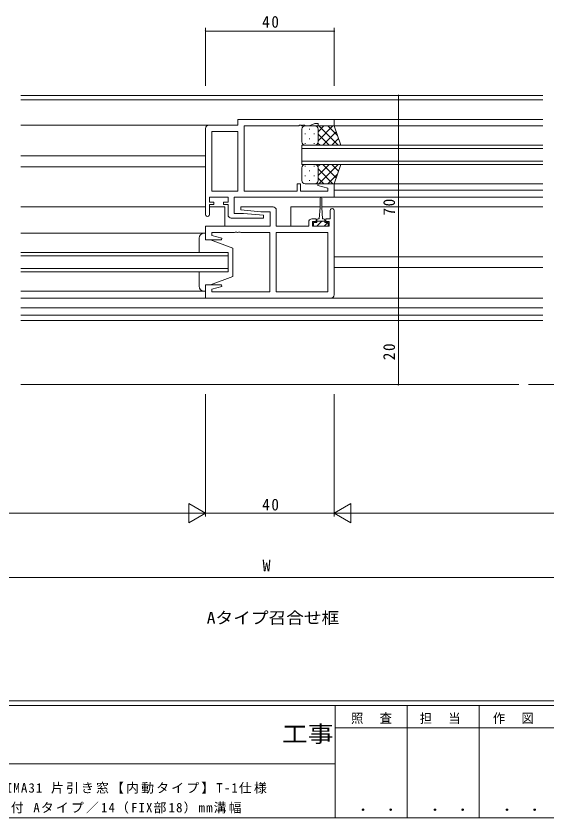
# Model space of a CAD drawing. Units: millimetres on the paper. Extents: x -420 to 373, y -297 to 267.
# Drawn here: x -1.8 to 163.4, y -297 to -47.5 of the extents above; entities that cross this region are included whole.
import ezdxf
from ezdxf.enums import TextEntityAlignment as Align

# ---------------------------------------------------------------- set-up
doc = ezdxf.new("R2010")
doc.units = ezdxf.units.MM
for name, color, linetype, lineweight in [('0-1_YKK_ZWAK', 7, 'Continuous', 9), ('0-3_YKK_12', 2, 'Continuous', 9), ('0-4_YKK_D', 6, 'Continuous', 9), ('0-6_YKK_13', 4, 'Continuous', 9), ('0-7_YKK_11', 7, 'Continuous', 9)]:
    doc.layers.add(name, color=color, linetype=linetype, lineweight=lineweight)
doc.layers.add('0-2_USER1', color=3, linetype='Continuous')
doc.styles.add('ＭＳ ゴシック', font='')
doc.styles.get('ＭＳ ゴシック').set_extended_font_data('MS Gothic')

msp = doc.modelspace()

# ---------------------------------------------------------------- linework, layer by layer
at = {"layer": '0-1_YKK_ZWAK'}
for p, q in [((352.3, -260.6), (-417.7, -260.6)), ((314.5, -262), (-417.7, -262)), ((97.5, -262), (97.5, -297)), ((119.9, -262), (119.9, -297)), ((142.3, -262), (142.3, -297)), ((165.684, -268.999), (97.5, -268.999)), ((-31.3, -280.199), (97.5, -280.199)), ((-417.7, -297), (314.5, -297))]:
    msp.add_line(p, q, dxfattribs=at)
at = {"layer": '0-3_YKK_12'}
for p, q in [((162.183, -72.198), (-0.317, -72.198)), ((-0.317, -73.598), (162.183, -73.598)), ((162.183, -79.698), (97.183, -79.699)), ((58.183, -81.498), (-0.317, -81.498)), ((162.183, -81.698), (97.183, -81.698)), ((87.183, -87.698), (87.183, -93.698)), ((162.183, -87.698), (87.183, -87.698)), ((87.183, -88.698), (162.183, -88.698)), ((57.183, -90.998), (-0.317, -90.998)), ((57.183, -94.398), (-0.317, -94.398)), ((162.183, -92.698), (87.183, -92.698)), ((87.183, -93.698), (162.183, -93.698)), ((162.183, -99.698), (96.807, -99.698)), ((162.183, -101.698), (97.183, -101.697)), ((162.183, -103.898), (66.404, -103.898)), ((57.183, -106.898), (-0.317, -106.898)), ((63.183, -106.898), (58.383, -106.898)), ((63.183, -106.898), (63.183, -112.791)), ((83.683, -106.898), (83.683, -112.791)), ((92.833, -106.898), (83.683, -106.898)), ((162.183, -106.898), (93.319, -106.898)), ((57.183, -115.098), (-0.317, -115.098)), ((64.183, -121.098), (-0.317, -121.098)), ((-0.317, -122.098), (64.183, -122.098)), ((64.183, -127.098), (64.183, -121.098)), ((162.183, -122.398), (97.183, -122.398)), ((64.183, -126.098), (-0.317, -126.098)), ((-0.317, -127.098), (64.183, -127.098)), ((162.183, -125.798), (97.183, -125.798)), ((57.183, -133.098), (-0.317, -133.098)), ((57.183, -135.298), (-0.317, -135.298)), ((96.183, -135.298), (162.183, -135.298)), ((162.183, -138.298), (-0.317, -138.298)), ((162.183, -140.568), (-0.317, -140.568)), ((162.183, -142.198), (-0.317, -142.198)), ((-0.317, -162.198), (154.683, -162.198)), ((262.183, -162.198), (157.683, -162.198))]:
    msp.add_line(p, q, dxfattribs=at)
at = {"layer": '0-4_YKK_D'}
for p, q in [((57.183, -69.198), (57.183, -51.198)), ((57.183, -52.198), (97.183, -52.198)), ((97.183, -69.198), (97.183, -51.198)), ((100.183, -72.198), (118.183, -72.198)), ((117.183, -72.198), (117.183, -142.198)), ((100.183, -142.198), (118.183, -142.198)), ((100.183, -142.198), (118.183, -142.198)), ((117.183, -142.198), (117.183, -162.198)), ((100.183, -162.198), (118.183, -162.198)), ((57.183, -165.198), (57.183, -203.198)), ((57.183, -165.198), (57.183, -203.198)), ((97.183, -165.198), (97.183, -203.198)), ((97.183, -165.198), (97.183, -203.198)), ((57.183, -202.198), (51.987, -199.198)), ((51.987, -199.198), (51.987, -205.198)), ((97.183, -202.198), (102.38, -199.198)), ((102.38, -205.198), (102.38, -199.198)), ((-86.817, -202.198), (51.183, -202.198)), ((57.183, -202.198), (46.791, -202.198)), ((57.183, -202.198), (51.987, -205.198)), ((57.183, -202.198), (97.183, -202.198)), ((97.183, -202.198), (102.38, -205.198)), ((97.183, -202.198), (107.576, -202.198)), ((103.183, -202.198), (241.183, -202.198)), ((240.183, -222.198), (-85.817, -222.198))]:
    msp.add_line(p, q, dxfattribs=at)
for centre, start, end in [((57.183, -52.198), 0, 180), ((57.183, -52.198), 180, 0), ((97.183, -52.198), 0, 180), ((97.183, -52.198), 180, 0), ((117.183, -72.198), 90, 270), ((117.183, -72.198), 270, 90), ((117.183, -142.198), 90, 270), ((117.183, -142.198), 90, 270), ((117.183, -142.198), 270, 90), ((117.183, -142.198), 270, 90), ((117.183, -162.198), 90, 270), ((117.183, -162.198), 270, 90)]:
    msp.add_arc(centre, 0.106, start, end, dxfattribs=at)
at = {"layer": '0-6_YKK_13'}
for p, q in [((88.187, -81.7), (91.187, -81.7)), ((97.187, -81.7), (91.187, -81.7)), ((92.187, -83.492), (93.979, -81.7)), ((92.187, -86.321), (96.807, -81.7)), ((92.455, -81.7), (98.455, -87.7)), ((95.284, -81.7), (98.244, -84.661)), ((99.33, -87.7), (97.187, -81.7)), ((87.187, -86.7), (87.187, -82.7)), ((88.135, -84.035), (88.135, -84.235)), ((89.55, -82.62), (89.55, -82.82)), ((90.965, -84.035), (90.965, -84.235)), ((92.187, -82.7), (92.187, -86.3)), ((92.187, -83.1), (92.187, -86.7)), ((92.187, -84.26), (95.627, -87.7)), ((93.636, -87.7), (97.831, -83.504)), ((88.135, -87.065), (88.135, -87.265)), ((89.55, -85.65), (89.55, -85.85)), ((90.965, -87.065), (90.965, -87.265)), ((92.13, -87.032), (92.798, -87.7)), ((96.464, -87.7), (98.576, -85.588)), ((91.187, -87.7), (88.187, -87.7)), ((90.965, -87.7), (99.33, -87.7)), ((87.187, -94.698), (87.187, -98.698)), ((88.135, -94.333), (88.135, -94.133)), ((91.187, -93.698), (88.187, -93.698)), ((90.965, -93.698), (99.33, -93.698)), ((90.965, -94.333), (90.965, -94.133)), ((92.13, -94.366), (92.798, -93.698)), ((92.187, -97.138), (95.627, -93.698)), ((92.187, -98.298), (92.187, -94.698)), ((92.455, -99.698), (98.455, -93.698)), ((93.636, -93.698), (97.831, -97.894)), ((96.464, -93.698), (98.576, -95.81)), ((99.33, -93.698), (97.187, -99.698)), ((88.135, -97.363), (88.135, -97.163)), ((89.55, -95.748), (89.55, -95.548)), ((90.965, -97.363), (90.965, -97.163)), ((92.187, -95.078), (96.807, -99.698)), ((92.187, -98.698), (92.187, -95.098)), ((95.284, -99.698), (98.244, -96.738)), ((88.187, -99.698), (91.187, -99.698)), ((89.55, -98.778), (89.55, -98.578)), ((97.187, -99.698), (91.187, -99.698)), ((92.187, -97.907), (93.979, -99.698)), ((92.833, -107.098), (92.833, -104.148)), ((93.333, -104.148), (93.333, -107.098)), ((92.833, -107.098), (92.583, -110.598)), ((93.333, -107.098), (93.583, -110.598)), ((91.833, -110.998), (91.833, -111.798)), ((91.833, -111.298), (94.333, -111.298)), ((93.083, -111.663), (91.848, -112.898)), ((92.583, -110.598), (92.233, -110.598)), ((93.448, -111.298), (93.083, -111.663)), ((93.933, -110.598), (93.583, -110.598)), ((95.193, -111.798), (94.093, -112.898)), ((94.333, -111.798), (94.333, -110.998)), ((55.183, -121.098), (55.183, -116.598)), ((56.683, -115.098), (57.183, -115.098)), ((57.183, -115.098), (57.183, -117.098)), ((57.183, -117.098), (58.683, -117.098)), ((58.683, -117.098), (65.683, -119.698)), ((65.683, -119.698), (65.683, -128.498)), ((55.183, -131.598), (55.183, -127.098)), ((58.683, -131.098), (65.683, -128.498)), ((57.183, -131.098), (57.183, -133.098)), ((58.683, -131.098), (57.183, -131.098)), ((57.183, -133.098), (56.683, -133.098)), ((97.183, -135.298), (97.483, -135.298))]:
    msp.add_line(p, q, dxfattribs=at)
msp.add_lwpolyline([(94.333, -111.798), (95.383, -111.798), (95.383, -112.898), (90.783, -112.898), (90.783, -111.798), (91.833, -111.798)], dxfattribs=at)
for centre, radius, start, end in [((88.187, -82.7), 1, 90, 180), ((91.187, -82.7), 1, 0, 90), ((91.187, -82.7), 1, 0, 90), ((88.187, -86.7), 1, 180, 270), ((91.187, -86.7), 1, 270, 0), ((91.187, -86.7), 1, 270, 0), ((88.187, -94.698), 1, 90, 180), ((91.187, -94.698), 1, 0, 90), ((91.187, -94.698), 1, 0, 90), ((88.187, -98.698), 1, 180, 270), ((91.187, -98.698), 1, 270, 0), ((91.187, -98.698), 1, 270, 0), ((93.083, -104.148), 0.25, 0, 180), ((92.233, -110.998), 0.4, 90, 180), ((93.933, -110.998), 0.4, 0, 90), ((56.683, -116.598), 1.5, 90, 180), ((56.683, -131.598), 1.5, 180, 270)]:
    msp.add_arc(centre, radius, start, end, dxfattribs=at)
at = {"layer": '0-7_YKK_11'}
for p, q in [((57.183, -109.298), (57.183, -82.498)), ((67.183, -101.968), (67.183, -83.428)), ((97.183, -107.998), (97.183, -134.298)), ((79.183, -133.368), (79.183, -114.828))]:
    msp.add_line(p, q, dxfattribs=at)
for points in [[(58.183, -81.498), (67.183, -81.498), (67.183, -79.698), (97.183, -79.698), (97.183, -81.698), (92.183, -81.698), (92.183, -80.998), (91.183, -80.998), (89.453, -81.628), (88.142, -81.628), (87.958, -81.508), (87.408, -81.508), (87.225, -81.628), (87.142, -81.628), (86.958, -81.508), (86.408, -81.508), (86.225, -81.628), (69.183, -81.628), (69.183, -101.968), (85.683, -101.968), (85.683, -99.698), (86.683, -99.698), (86.683, -101.968), (95.253, -101.968), (95.253, -101.051), (92.154, -100.221), (92.223, -99.698), (97.183, -99.698), (97.183, -103.898)], [(64.183, -109.398), (64.183, -106.198), (62.783, -106.198), (62.783, -105.398), (64.183, -105.398), (64.183, -103.898), (58.383, -103.898), (58.383, -105.398), (59.783, -105.398), (59.783, -106.198), (58.383, -106.198), (58.383, -109.298)], [(97.183, -103.898), (66.113, -103.898), (66.113, -108.898), (68.99, -108.898), (75.203, -109.442), (75.162, -110.398), (65.183, -110.398)], [(96.183, -135.298), (57.183, -135.298), (57.183, -131.098), (62.144, -131.098), (62.213, -131.621), (59.113, -132.451), (59.113, -133.368), (77.183, -133.368), (77.183, -114.828), (68.142, -114.828), (67.958, -114.708), (67.408, -114.708), (67.225, -114.828), (67.142, -114.828), (66.958, -114.708), (66.408, -114.708), (66.225, -114.828), (59.113, -114.828), (59.113, -115.746), (62.213, -116.576), (62.144, -117.098), (57.183, -117.098), (57.183, -112.898), (77.253, -112.898), (77.253, -108.398), (74.377, -108.398), (68.163, -107.855), (68.205, -106.898), (78.183, -106.898)], [(79.183, -107.898), (79.183, -112.898), (89.283, -112.898), (89.283, -111.598)], [(90.283, -110.598), (91.583, -110.598), (91.583, -111.398), (90.483, -111.398), (90.483, -112.898), (95.683, -112.898), (95.683, -111.398), (94.583, -111.398), (94.583, -110.598), (95.983, -110.598), (95.983, -107.998)]]:
    msp.add_lwpolyline(points, dxfattribs=at)
for points in [[(67.183, -101.968), (67.183, -83.428), (59.113, -83.428), (59.113, -101.968)], [(79.183, -133.368), (79.183, -114.828), (95.253, -114.828), (95.253, -133.368)]]:
    msp.add_lwpolyline(points, close=True, dxfattribs=at)
for centre, radius, start, end in [((58.183, -82.498), 1, 90, 179.99998), ((78.183, -107.898), 1, 0, 89.99998), ((57.783, -109.298), 0.6, 179.99998, 0), ((65.183, -109.398), 1, 180, 269.99998), ((96.583, -107.998), 0.6, 359.99998, 180), ((90.283, -111.598), 1, 90, 179.99998), ((96.183, -134.298), 1, 270, 359.99998)]:
    msp.add_arc(centre, radius, start, end, dxfattribs=at)

# ---------------------------------------------------------------- texts
at = {"layer": '0-1_YKK_ZWAK', "color": 2, "style": 'ＭＳ ゴシック', "width": 1.15}
msp.add_text('工事', height=5.132, dxfattribs=at).set_placement((80.931, -274.956), align=Align.BOTTOM_LEFT)
at = {"layer": '0-1_YKK_ZWAK', "color": 3, "style": 'ＭＳ ゴシック', "width": 1.15}
for p in [(101.955, -295.946), (124.355, -295.946), (146.755, -295.946)]:
    msp.add_text(' ． ．', height=3.666, dxfattribs=at).set_placement(p, align=Align.BOTTOM_LEFT)
at = {"layer": '0-1_YKK_ZWAK', "char_height": 2.933, "attachment_point": 7, "style": 'ＭＳ ゴシック'}
for s, insert in [('\\T1.17;\\W0.95;照\\~\\~査', (102.489, -267.78)), ('\\T1.17;\\W0.95;担\\~\\~当', (123.855, -267.78)), ('\\T1.17;\\W0.95;作\\~\\~図', (146.62, -267.762))]:
    msp.add_mtext(s, dxfattribs=dict(at, insert=insert))
at = {"layer": '0-2_USER1', "style": 'ＭＳ ゴシック', "width": 1.1}
msp.add_text('Aタイプ召合せ框', height=3.666, dxfattribs=at).set_placement((57.532, -237.672), align=Align.BOTTOM_LEFT)
at = {"layer": '0-2_USER1', "color": 7, "char_height": 2.933, "attachment_point": 7, "style": 'ＭＳ ゴシック'}
for s, insert in [('\\T1.17;EXIMA31\\~片引き窓【内動タイプ】T-1仕様\\~', (-9.627, -289.449)), ('\\T1.17;鉄骨枠半外付\\~Aタイプ／14（FIX部18）mm溝幅\\~', (-26.843, -295.625))]:
    msp.add_mtext(s, dxfattribs=dict(at, insert=insert))
at = {"layer": '0-4_YKK_D', "color": 3, "style": 'ＭＳ ゴシック'}
msp.add_text('W', height=3.666, dxfattribs=at).set_placement((74.915, -221.398), align=Align.BOTTOM_LEFT)
at = {"layer": '0-4_YKK_D', "color": 3, "char_height": 3.666, "attachment_point": 7, "style": 'ＭＳ ゴシック'}
for insert in [(74.783, -51.198), (74.783, -201.398)]:
    msp.add_mtext('\\T1.21;\\W0.95;40', dxfattribs=dict(at, insert=insert))
at = {"layer": '0-4_YKK_D', "color": 3, "char_height": 3.666, "attachment_point": 7, "rotation": 90, "style": 'ＭＳ ゴシック'}
for s, insert in [('\\T1.21;\\W0.95;70', (116.183, -109.598)), ('\\T1.21;\\W0.95;20', (116.183, -154.598))]:
    msp.add_mtext(s, dxfattribs=dict(at, insert=insert))

doc.saveas('drawing.dxf')
